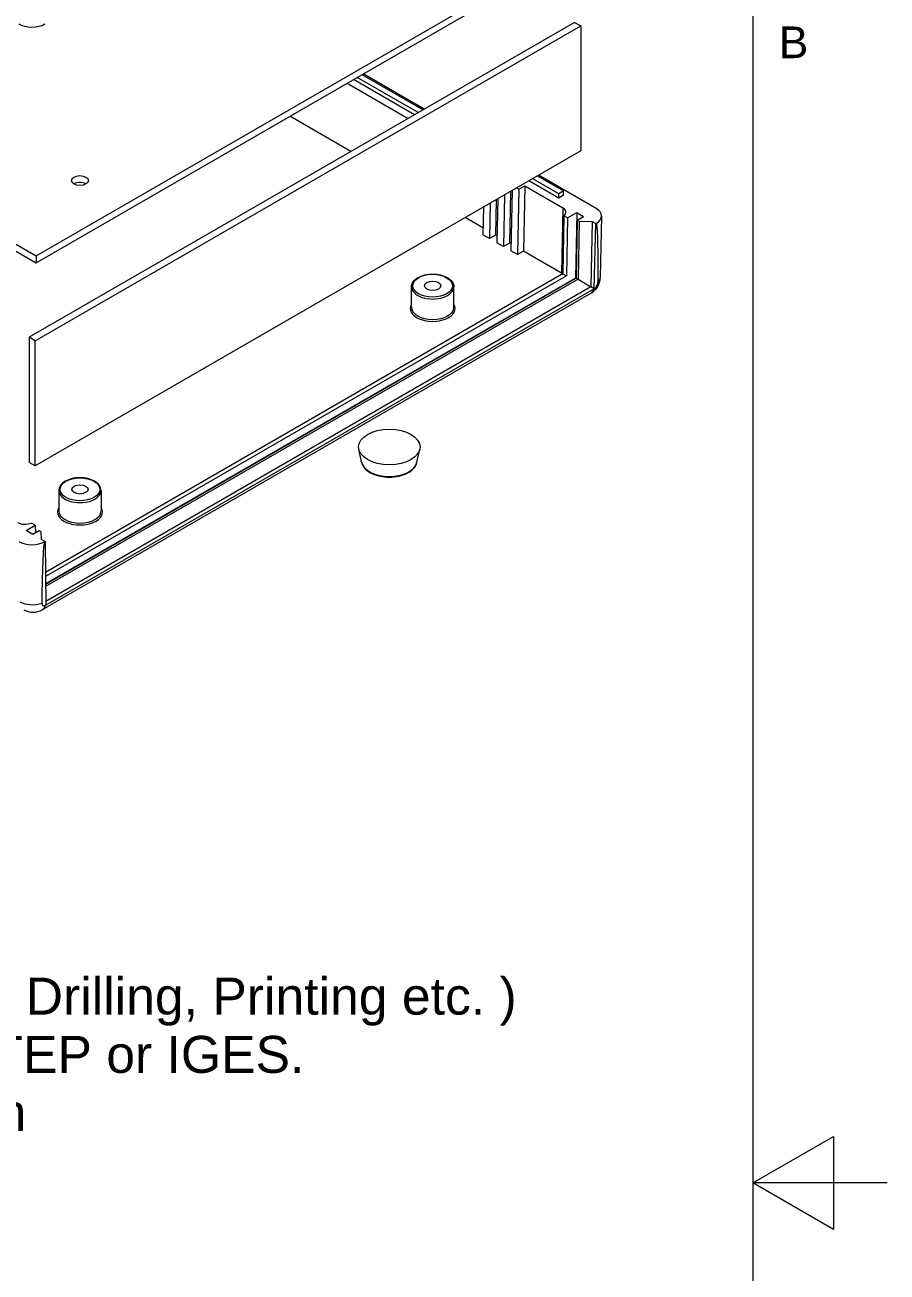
# Model space of a CAD drawing. Header units: millimetres. Extents: x 13 to 1104, y 13 to 850.
# Drawn here: x 941.2 to 1104.4, y 414.9 to 651 of the extents above; entities that cross this region are included whole.
import ezdxf

# ---------------------------------------------------------------- set-up
doc = ezdxf.new("R2010")
doc.units = ezdxf.units.MM
doc.header["$LTSCALE"] = 4
for name, color, linetype, lineweight in [('Border (ANSI)', 7, 'Continuous', 9), ('Symbol (ANSI)', 7, 'Continuous', 9), ('Visible (ANSI)', 7, 'Continuous', 9), ('Visible Narrow (ANSI)', 7, 'Continuous', 9)]:
    doc.layers.add(name, color=color, linetype=linetype, lineweight=lineweight)
doc.styles.add('Note Text (ANSI)', font='ARIAL.TTF')

# ---------------------------------------------------------------- blocks, each defined once
blk = doc.blocks.new('Borders Default Border')
at = {"layer": 'Border (ANSI)', "flags": 128}
for points in [[(9.652, 9.652), (9.652, 206.248), (269.748, 206.248), (269.748, 9.652), (9.652, 9.652)], [(276.098, 107.95), (269.748, 107.95), (273.558, 110.15), (273.558, 105.75), (269.748, 107.95)]]:
    blk.add_lwpolyline(points, dxfattribs=at)
at = {"layer": 'Border (ANSI)', "insert": (270.976, 161.175), "char_height": 1.5, "attachment_point": 7, "style": 'Note Text (ANSI)'}
blk.add_mtext('B', dxfattribs=at)

msp = doc.modelspace()

# ---------------------------------------------------------------- linework, layer by layer
at = {"layer": 'Visible (ANSI)'}
for p, q in [((943.338, 607.294), (1043.077, 664.878)), ((943.338, 605.987), (1043.077, 663.572)), ((1045.244, 651.481), (942.006, 591.877)), ((943.173, 591.203), (1046.411, 650.807)), ((1045.244, 651.481), (1046.411, 650.807)), ((1046.411, 650.807), (1046.411, 627.129)), ((1002.187, 639.964), (1013.741, 633.293)), ((1014.943, 633.987), (1003.389, 640.658)), ((1015.651, 634.395), (1004.096, 641.066)), ((1005.016, 641.597), (1016.57, 634.926)), ((1016.783, 635.049), (1005.229, 641.72)), ((888.421, 639), (943.338, 607.294)), ((888.421, 637.694), (943.338, 605.987)), ((1002.892, 627.029), (991.338, 633.7)), ((1046.411, 627.129), (943.173, 567.525)), ((1042.263, 618.214), (1036.616, 621.474)), ((1042.263, 619.031), (1037.323, 621.882)), ((1038.243, 622.413), (1043.182, 619.562)), ((1049.317, 616.265), (1038.456, 622.536)), ((1031.976, 618.795), (1031.785, 609.042)), ((1033.107, 619.448), (1032.916, 609.695)), ((1033.422, 619.63), (1033.199, 608.225)), ((1034.283, 620.127), (1034.679, 619.898)), ((1034.679, 619.898), (1034.436, 607.511)), ((1034.679, 619.898), (1035.81, 620.552)), ((1035.81, 620.552), (1035.568, 608.164)), ((1035.81, 620.552), (1043.023, 616.387)), ((1043.182, 619.562), (1042.263, 619.031)), ((1042.263, 618.214), (1042.263, 619.031)), ((1043.182, 618.745), (1042.263, 618.214)), ((1043.182, 618.745), (1043.182, 619.562)), ((1027.998, 616.498), (1027.896, 611.287)), ((1029.263, 617.229), (1029.133, 610.573)), ((1030.395, 617.882), (1030.264, 611.226)), ((1030.71, 618.064), (1030.547, 609.756)), ((1027.921, 612.579), (1024.565, 614.516)), ((1043.219, 614.886), (1043.004, 603.903)), ((1043.942, 614.469), (1043.219, 614.886)), ((1043.942, 614.469), (1043.727, 603.485)), ((1043.942, 614.469), (1045.674, 615.469)), ((1045.674, 615.469), (1045.432, 603.081)), ((1045.766, 614.028), (1045.551, 603.044)), ((1045.674, 615.469), (1046.968, 614.722)), ((1045.766, 614.028), (1046.968, 614.722)), ((1046.12, 613.824), (1045.766, 614.028)), ((1046.12, 613.824), (1045.905, 602.84)), ((1046.12, 613.824), (1048.573, 613.795)), ((1048.573, 613.795), (1048.331, 601.408)), ((1048.573, 613.795), (1049.281, 613.387)), ((1050.341, 614.814), (1050.114, 603.206)), ((1048.935, 601.059), (1049.281, 613.387)), ((1049.281, 613.387), (1049.316, 613.407)), ((1029.133, 610.573), (1027.896, 611.287)), ((1030.264, 611.226), (1029.133, 610.573)), ((1030.573, 611.048), (1030.264, 611.226)), ((1031.785, 609.042), (1030.547, 609.756)), ((1032.916, 609.695), (1031.785, 609.042)), ((1033.224, 609.517), (1032.916, 609.695)), ((943.338, 607.294), (943.338, 605.987)), ((1034.436, 607.511), (1033.199, 608.225)), ((1035.568, 608.164), (1034.436, 607.511)), ((1042.78, 604), (1035.568, 608.164)), ((1042.807, 603.771), (945.122, 547.372)), ((1043.727, 603.485), (945.132, 546.561)), ((1045.432, 603.081), (945.147, 545.182)), ((1045.551, 603.044), (945.149, 545.077)), ((1045.905, 602.84), (945.153, 544.671)), ((1043.004, 603.903), (1043.727, 603.485)), ((1045.524, 603.028), (1045.432, 603.081)), ((1045.551, 603.044), (1045.905, 602.84)), ((1045.905, 602.84), (1048.331, 601.408)), ((1048.365, 600.243), (944.521, 540.289)), ((1048.331, 601.408), (945.186, 541.857)), ((1048.935, 601.059), (945.194, 541.164)), ((1014.395, 597.539), (1014.395, 601.417)), ((1022.395, 597.539), (1022.395, 601.417)), ((1048.935, 601.059), (1048.331, 601.408)), ((1048.987, 601.089), (1048.935, 601.059)), ((942.006, 591.877), (942.006, 568.198)), ((943.173, 591.203), (942.006, 591.877)), ((943.173, 567.525), (943.173, 591.203)), ((1004.943, 568.203), (1004.403, 570.684)), ((1015.422, 568.203), (1015.962, 570.684)), ((943.173, 567.525), (942.006, 568.198)), ((947.644, 562.879), (947.644, 559)), ((955.644, 562.879), (955.644, 559)), ((941.448, 555.294), (943.181, 556.294)), ((942.742, 554.547), (941.448, 555.294)), ((943.181, 556.294), (942.458, 556.712)), ((943.944, 555.241), (942.742, 554.547)), ((943.181, 556.294), (943.21, 554.817)), ((944.298, 555.037), (943.944, 555.241)), ((944.348, 553.62), (944.298, 555.037)), ((945.055, 553.212), (944.348, 553.62)), ((945.019, 553.191), (945.055, 553.212)), ((945.055, 553.212), (945.194, 541.164)), ((945.194, 541.164), (945.142, 541.134))]:
    msp.add_line(p, q, dxfattribs=at)
at = {"layer": 'Visible (ANSI)', "flags": 128}
for points in [[(1049.316, 613.407), (1049.345, 613.404), (1049.372, 613.359), (1049.398, 613.274), (1049.423, 613.148), (1049.447, 612.981), (1049.47, 612.774), (1049.491, 612.526), (1049.512, 612.238), (1049.531, 611.91), (1049.549, 611.541), (1049.566, 611.132), (1049.581, 610.684), (1049.596, 610.196), (1049.609, 609.668), (1049.621, 609.101), (1049.632, 608.496), (1049.642, 607.851), (1049.65, 607.168), (1049.658, 606.447), (1049.664, 605.688), (1049.669, 604.891), (1049.673, 604.057), (1049.676, 603.186), (1049.677, 602.278)], [(1014.395, 601.417), (1014.417, 601.671), (1014.481, 601.921), (1014.585, 602.162), (1014.727, 602.392), (1014.904, 602.608), (1015.113, 602.809), (1015.352, 602.995), (1015.618, 603.165), (1015.909, 603.317), (1016.222, 603.451), (1016.554, 603.566), (1016.902, 603.661), (1017.263, 603.735), (1017.635, 603.789), (1018.013, 603.822), (1018.395, 603.832), (1018.777, 603.822), (1019.155, 603.789), (1019.527, 603.735), (1019.888, 603.661), (1020.236, 603.566), (1020.568, 603.451), (1020.881, 603.317), (1021.172, 603.165), (1021.438, 602.995), (1021.676, 602.809), (1021.886, 602.608), (1022.063, 602.391), (1022.205, 602.162), (1022.309, 601.921), (1022.373, 601.672), (1022.395, 601.417)], [(1004.943, 568.203), (1005.037, 567.886), (1005.178, 567.582), (1005.36, 567.294), (1005.581, 567.024), (1005.837, 566.772), (1006.125, 566.54), (1006.443, 566.327), (1006.788, 566.135), (1007.157, 565.964), (1007.548, 565.814), (1007.957, 565.685), (1008.383, 565.579), (1008.821, 565.497), (1009.27, 565.437), (1009.724, 565.401), (1010.183, 565.389), (1010.641, 565.401), (1011.096, 565.437), (1011.544, 565.497), (1011.983, 565.579), (1012.408, 565.685), (1012.818, 565.814), (1013.208, 565.964), (1013.577, 566.135), (1013.922, 566.327), (1014.24, 566.54), (1014.528, 566.772), (1014.784, 567.024), (1015.005, 567.294), (1015.188, 567.582), (1015.328, 567.886), (1015.422, 568.203)], [(955.644, 562.879), (955.622, 563.133), (955.558, 563.382), (955.454, 563.623), (955.312, 563.853), (955.135, 564.069), (954.926, 564.271), (954.687, 564.457), (954.421, 564.626), (954.13, 564.778), (953.817, 564.912), (953.485, 565.027), (953.137, 565.122), (952.776, 565.197), (952.404, 565.251), (952.026, 565.283), (951.644, 565.294), (951.262, 565.283), (950.884, 565.251), (950.512, 565.197), (950.151, 565.122), (949.803, 565.027), (949.471, 564.912), (949.158, 564.778), (948.867, 564.626), (948.601, 564.457), (948.363, 564.271), (948.153, 564.069), (947.976, 563.853), (947.834, 563.623), (947.73, 563.382), (947.666, 563.133), (947.644, 562.879)], [(944.465, 541.534), (944.482, 542.452), (944.5, 543.335), (944.518, 544.182), (944.536, 544.992), (944.556, 545.766), (944.575, 546.503), (944.596, 547.203), (944.616, 547.865), (944.638, 548.489), (944.66, 549.076), (944.682, 549.624), (944.705, 550.134), (944.728, 550.605), (944.752, 551.037), (944.777, 551.43), (944.802, 551.784), (944.827, 552.099), (944.853, 552.374), (944.88, 552.609), (944.907, 552.805), (944.934, 552.962), (944.962, 553.078), (944.99, 553.155), (945.019, 553.191)]]:
    msp.add_lwpolyline(points, dxfattribs=at)
at = {"layer": 'Visible (ANSI)'}
for centre, start, end in [((1046.615, 603.275), 300, 358.8788), ((942.771, 543.32), 240, 300)]:
    msp.add_arc(centre, 3.5, start, end, dxfattribs=at)
for centre, major_axis, ratio, start_param, end_param in [((942.544, 652.6), (3.5, 0.001), 0.5773502, 3.9267297, 5.497526), ((951.644, 620.238), (-1.6, 0), 0.5773503, 3.9269908, 5.4977871), ((1041.608, 615.571), (-2, 0), 0.5773502, 2.5067261, 3.9267297), ((1046.841, 614.836), (3.5, 0.001), 0.5773502, 5.497526, 7.0683223), ((1041.366, 603.183), (-2, 0), 0.5773502, 3.7835352, 3.9267297), ((1041.393, 604.587), (-2, 0), 0.5773502, 2.3559333, 2.5067261), ((1048.993, 601.875), (-0.491, -0.834), 0.5717076, 0.7902142, 2.3719757), ((941.272, 557.642), (2, 0), 0.5773502, 3.9267297, 5.3467332), ((942.544, 554.62), (-3.5, -0.001), 0.5773502, 0.785137, 2.3559333), ((945.149, 541.92), (-0.491, -0.834), 0.5717076, 5.491638, 7.0733995)]:
    msp.add_ellipse(centre, major_axis=major_axis, ratio=ratio, start_param=start_param, end_param=end_param, dxfattribs=at)
for centre, major_axis in [((951.644, 621.544), (1.6, 0)), ((1018.395, 601.621), (1.525, 0)), ((1010.183, 571.103), (-5.825, 0)), ((951.644, 563.083), (1.525, 0))]:
    msp.add_ellipse(centre, major_axis=major_axis, ratio=0.5773503, dxfattribs=at)
at = {"layer": 'Visible Narrow (ANSI)'}
msp.add_line((1043.023, 616.387), (1042.78, 604), dxfattribs=at)
for centre in [(1018.395, 601.621), (951.644, 563.083)]:
    msp.add_ellipse(centre, major_axis=(3.75, 0), ratio=0.5773503, dxfattribs=at)
for centre, major_axis, ratio, start_param, end_param in [((1046.615, 603.275), (3.499, -0.068), 0.5640064, 5.7890388, 6.2831853), ((1018.395, 601.417), (-4, 0), 0.5773503, 0, 3.1415927), ((1046.615, 603.275), (1.75, -3.031), 0.5773503, 0, 0.4956465), ((1018.395, 597.335), (-4.25, 0), 0.5773503, 5.9384841, 9.7694791), ((1018.395, 597.539), (4, 0), 0.5773503, 3.1415927, 6.2831853), ((1010.183, 568.583), (5.281, 0), 0.5773503, 3.2666, 6.158178), ((951.644, 562.879), (-4, 0), 0.5773503, 0, 3.1415927), ((951.644, 558.796), (-4.25, 0), 0.5773503, 5.9384841, 9.7694791), ((951.644, 559), (4, 0), 0.5773503, 3.1415927, 6.2831853), ((942.771, 543.32), (-3.499, -0.07), 0.5903926, 0.7737074, 2.0644205), ((942.771, 543.32), (1.75, -3.031), 0.5773503, 0, 0.4956465)]:
    msp.add_ellipse(centre, major_axis=major_axis, ratio=ratio, start_param=start_param, end_param=end_param, dxfattribs=at)

# ---------------------------------------------------------------- block references
at = {"xscale": 4, "yscale": 4, "zscale": 4}
msp.add_blockref('Borders Default Border', (0, 0), dxfattribs=at)

# ---------------------------------------------------------------- texts
at = {"layer": 'Symbol (ANSI)', "color": 5, "true_color": 0x0000ff, "insert": (744.121, 470.659), "char_height": 7, "width": 290.16388, "attachment_point": 1, "line_spacing_factor": 0.944221, "style": 'Note Text (ANSI)'}
msp.add_mtext('{\\fArial|b0|i0;\\H7.0000;Enclosures can be Factory Modified ( Milling, Drilling, Printing etc. )\\PSolid models of this enclosure available in STEP or IGES.\\PContact Factory       mjm@hammondmfg.com}', dxfattribs=at)

doc.saveas('drawing.dxf')
